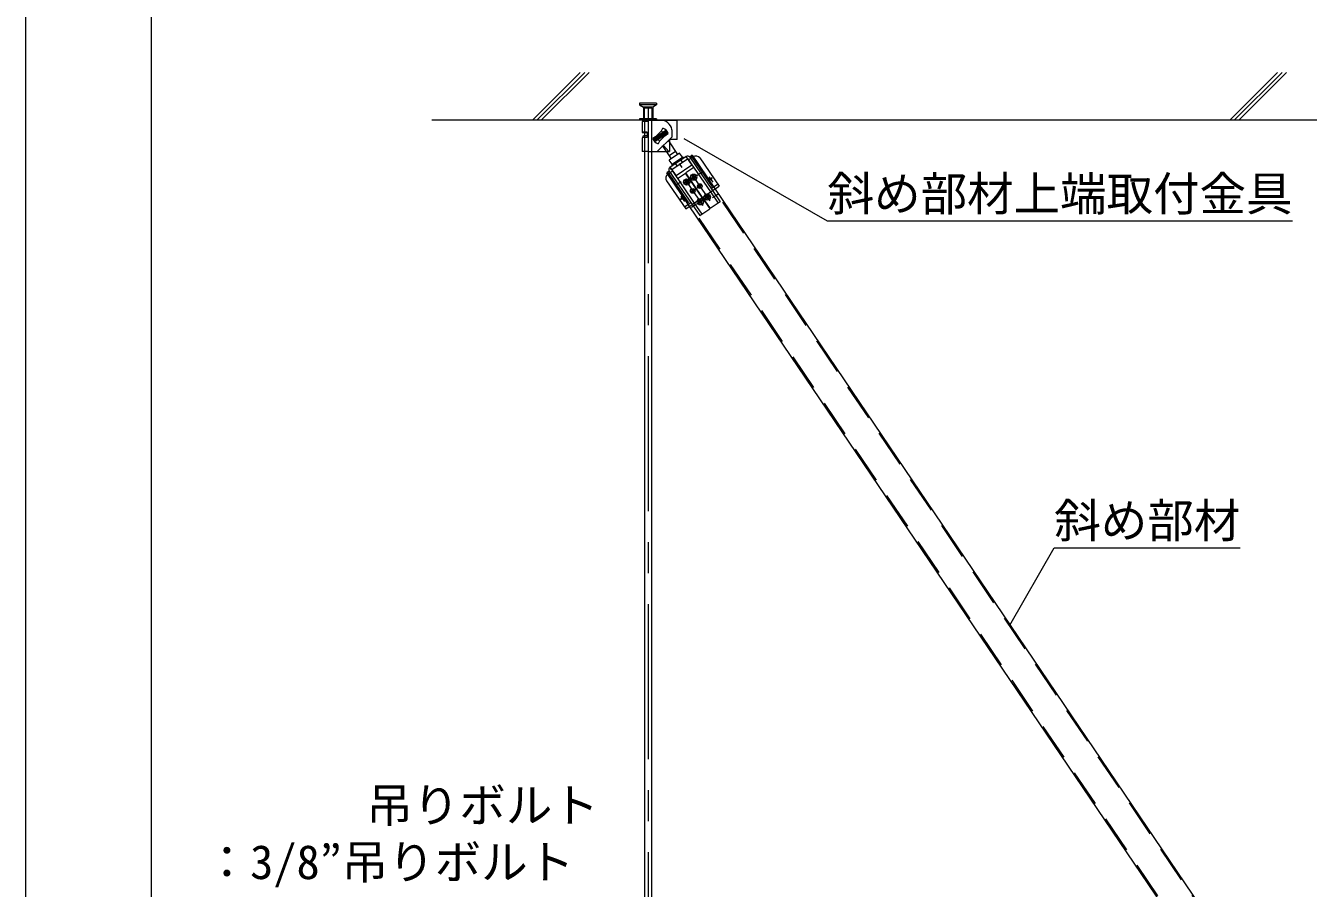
# Model space of a CAD drawing. Units: millimetres, scale not verified. Extents: x -7800 to 7800, y -5578 to 5491.
# Drawn here: x -7800 to -6145, y -3064 to -1951 of the extents above; entities that cross this region are included whole.
import ezdxf
from ezdxf.enums import TextEntityAlignment as Align

# ---------------------------------------------------------------- set-up
doc = ezdxf.new("R2010")
doc.units = ezdxf.units.MM
doc.header["$LTSCALE"] = 40
for name, pattern in [('CHAIN1', [8, 5, -1, 1, -1]), ('DASHED1', [1.8, 1.2, -0.6]), ('DOUBLE_CHAIN1', [8.8, 5, -1, 0.6, -0.6, 0.6, -1])]:
    doc.linetypes.add(name, pattern=pattern)
for name, color, linetype, lineweight in [('2-0_中心線', 4, 'CHAIN1', 9), ('2-1_吊り材', 4, 'Continuous', 9), ('2-4_斜め部材', 3, 'DASHED1', 18), ('2-6_文字', 3, 'Continuous', 18), ('2-9_躯体', 4, 'DASHED1', 9), ('F-2_太線１', 3, 'Continuous', 18)]:
    doc.layers.add(name, color=color, linetype=linetype, lineweight=lineweight)
doc.styles.add('ＭＳ ゴシック', font='')
doc.styles.get('ＭＳ ゴシック').set_extended_font_data('MS Gothic')

msp = doc.modelspace()

# ---------------------------------------------------------------- linework, layer by layer
at = {"layer": '2-0_中心線'}
msp.add_line((-6996.74, -2057.2), (-6996.74, -4062.52), dxfattribs=at)
at = {"layer": '2-1_吊り材', "color": 3, "lineweight": 18}
for p, q in [((-7001.24, -2072.31), (-7001.24, -3969.51)), ((-6992.24, -2072.31), (-6992.24, -3969.51)), ((-7001.24, -2093.81), (-7001.24, -2266.13)), ((-6992.24, -2096.31), (-6992.24, -2266.13))]:
    msp.add_line(p, q, dxfattribs=at)
at = {"layer": '2-4_斜め部材', "linetype": 'Continuous'}
for p, q in [((-6939.7, -2118.06), (-5672.15, -3990.22)), ((-6972.82, -2140.48), (-5705.27, -4012.65))]:
    msp.add_line(p, q, dxfattribs=at)
at = {"layer": '2-4_斜め部材'}
for p, q in [((-6941.02, -2118.95), (-5673.47, -3991.12)), ((-6971.5, -2139.59), (-5703.94, -4011.75))]:
    msp.add_line(p, q, dxfattribs=at)
at = {"layer": '2-6_文字'}
for p, q in [((-7004.44, -2074.62), (-7004.44, -2088.43)), ((-7003.44, -2072.62), (-7003.44, -2074.45)), ((-6999.89, -2072.31), (-7001.88, -2072.31)), ((-7001.24, -2074.83), (-7001.24, -2074.83)), ((-6996.24, -2072.31), (-6999.89, -2072.31)), ((-6996.24, -2072.31), (-6992.24, -2072.31)), ((-6996.24, -2072.62), (-6980.74, -2072.62)), ((-6996.24, -2111.34), (-6996.24, -2074.26)), ((-6990.36, -2096.92), (-6973.63, -2085.6)), ((-6980.74, -2072.62), (-6959.24, -2072.62)), ((-6979.53, -2086.54), (-6977.55, -2083.11)), ((-6973.9, -2086.98), (-6973.63, -2085.6)), ((-6973.63, -2085.6), (-6971.11, -2089.32)), ((-6959.24, -2097.57), (-6959.24, -2072.62)), ((-7004.44, -2095.43), (-7004.44, -2112.88)), ((-7003.44, -2093.22), (-7003.44, -2095.26)), ((-6997.74, -2088.07), (-6997.69, -2095.08)), ((-6987.31, -2094.32), (-6990.74, -2096.3)), ((-6988.97, -2097.19), (-6990.36, -2096.92)), ((-6987.84, -2100.65), (-6990.36, -2096.92)), ((-6988.97, -2097.19), (-6973.9, -2086.98)), ((-6987.57, -2099.26), (-6988.97, -2097.19)), ((-6971.11, -2089.32), (-6987.84, -2100.65)), ((-6987.57, -2099.26), (-6987.84, -2100.65)), ((-6984.87, -2095.92), (-6987.69, -2097.83)), ((-6979.53, -2086.54), (-6987.31, -2094.32)), ((-6986.93, -2092.74), (-6982.8, -2099.14)), ((-6965.73, -2094.09), (-6984.84, -2113.2)), ((-6981.93, -2099.7), (-6983.91, -2103.13)), ((-6980.73, -2093.12), (-6982.8, -2094.52)), ((-6980.73, -2093.12), (-6982.14, -2091.05)), ((-6974.16, -2091.92), (-6981.93, -2099.7)), ((-6980.73, -2093.12), (-6978.66, -2091.72)), ((-6980.73, -2093.12), (-6979.33, -2095.19)), ((-6978.79, -2087.19), (-6974.42, -2093.41)), ((-6976.59, -2090.32), (-6973.78, -2088.41)), ((-6974.16, -2091.92), (-6970.73, -2089.94)), ((-6972.5, -2089.05), (-6971.11, -2089.32)), ((-6970.33, -2099.57), (-6958.55, -2116.96)), ((-6959.24, -2097.57), (-6969.23, -2097.57)), ((-6969.23, -2097.57), (-6969.23, -2113.2)), ((-6967.3, -2097.57), (-6968.31, -2096.67)), ((-6965.72, -2094.08), (-6965.72, -2087.62)), ((-6959.24, -2088.12), (-6959.54, -2088.12)), ((-6959.24, -2097.57), (-6959.24, -2089.12)), ((-6996.24, -2113.2), (-6996.24, -2111.34)), ((-6996.24, -2113.2), (-6969.23, -2113.2)), ((-6978.47, -2105.39), (-6966.83, -2122.57)), ((-6969.76, -2113.2), (-6976.92, -2105.28)), ((-6969.64, -2118.43), (-6961.36, -2112.82)), ((-6956.07, -2115.28), (-6969.32, -2124.25)), ((-6952.48, -2120.58), (-6956.07, -2115.28)), ((-6939.7, -2118.06), (-6943.01, -2120.33)), ((-6965.73, -2129.55), (-6969.32, -2124.25)), ((-6947.46, -2119.5), (-6968.49, -2133.93)), ((-6968.07, -2133.65), (-6960.61, -2144.53)), ((-6965.73, -2129.55), (-6952.48, -2120.58)), ((-6965.7, -2129.58), (-6952.5, -2120.55)), ((-6940.4, -2130.67), (-6960.61, -2144.53)), ((-6956.75, -2128.54), (-6953.16, -2133.84)), ((-6937.67, -2133.77), (-6947.98, -2140.84)), ((-6947.87, -2119.78), (-6940.4, -2130.67)), ((-6945.65, -2122.14), (-6946.06, -2122.42)), ((-6945.65, -2122.14), (-6916.06, -2165.27)), ((-6943.01, -2120.33), (-6913.42, -2163.46)), ((-6938.37, -2119.94), (-6941.71, -2122.23)), ((-6930.03, -2121.49), (-6905.13, -2157.77)), ((-6972.9, -2150.91), (-6948.01, -2187.19)), ((-6969.31, -2138.38), (-6972.68, -2140.69)), ((-6971.35, -2142.56), (-6968.01, -2140.27)), ((-6969.31, -2138.38), (-6939.72, -2181.5)), ((-6968.3, -2139.86), (-6968.01, -2140.27)), ((-6966.67, -2136.57), (-6966.26, -2136.28)), ((-6966.67, -2136.57), (-6937.09, -2179.69)), ((-6965.66, -2138.05), (-6965.37, -2138.46)), ((-6958.7, -2148.19), (-6948.39, -2141.12)), ((-6949.12, -2151.59), (-6949.3, -2152.57)), ((-6949.12, -2151.59), (-6947.84, -2151.83)), ((-6926.78, -2172.62), (-6948.39, -2141.12)), ((-6926.37, -2172.34), (-6947.98, -2140.84)), ((-6947.02, -2150.15), (-6947.26, -2151.43)), ((-6947.02, -2150.15), (-6946.03, -2150.34)), ((-6946.03, -2150.34), (-6946.27, -2151.61)), ((-6940.05, -2145.36), (-6940.23, -2146.35)), ((-6940.23, -2146.35), (-6938.96, -2146.59)), ((-6940.05, -2145.36), (-6938.77, -2145.6)), ((-6938.56, -2147.17), (-6938.8, -2148.45)), ((-6938.8, -2148.45), (-6937.81, -2148.63)), ((-6937.95, -2143.93), (-6938.19, -2145.21)), ((-6937.95, -2143.93), (-6936.96, -2144.11)), ((-6937.57, -2147.36), (-6937.81, -2148.63)), ((-6936.96, -2144.11), (-6937.2, -2145.39)), ((-6936.99, -2146.96), (-6935.71, -2147.2)), ((-6936.81, -2145.97), (-6935.53, -2146.21)), ((-6935.53, -2146.21), (-6935.71, -2147.2)), ((-6949.3, -2152.57), (-6948.03, -2152.81)), ((-6947.63, -2153.39), (-6947.87, -2154.67)), ((-6947.87, -2154.67), (-6946.88, -2154.86)), ((-6946.64, -2153.58), (-6946.88, -2154.86)), ((-6946.06, -2153.18), (-6944.78, -2153.42)), ((-6945.88, -2152.2), (-6944.6, -2152.44)), ((-6944.6, -2152.44), (-6944.78, -2153.42)), ((-6939.03, -2164.05), (-6941.26, -2165.58)), ((-6941.26, -2165.58), (-6938.25, -2165.19)), ((-6939.03, -2164.05), (-6940.76, -2161.97)), ((-6940.21, -2162.63), (-6938.68, -2163.13)), ((-6939.03, -2164.05), (-6938.07, -2161.52)), ((-6939.03, -2164.05), (-6937.5, -2166.28)), ((-6929.96, -2157.82), (-6932.19, -2159.35)), ((-6932.19, -2159.35), (-6929.18, -2158.96)), ((-6929.96, -2157.82), (-6931.69, -2155.75)), ((-6931.13, -2156.41), (-6929.61, -2156.91)), ((-6929.96, -2157.82), (-6928.99, -2155.3)), ((-6929.96, -2157.82), (-6928.43, -2160.05)), ((-6913.42, -2163.46), (-6905.13, -2157.77)), ((-6913.42, -2163.46), (-6903.52, -2177.89)), ((-6948.01, -2187.19), (-6939.72, -2181.5)), ((-6939.72, -2181.5), (-6929.82, -2195.93)), ((-6931.58, -2177.15), (-6931.77, -2178.13)), ((-6931.77, -2178.13), (-6930.49, -2178.37)), ((-6931.58, -2177.15), (-6930.3, -2177.39)), ((-6930.09, -2178.96), (-6930.33, -2180.23)), ((-6930.33, -2180.23), (-6929.35, -2180.42)), ((-6929.48, -2175.71), (-6929.72, -2176.99)), ((-6929.48, -2175.71), (-6928.5, -2175.9)), ((-6929.11, -2179.14), (-6929.35, -2180.42)), ((-6928.5, -2175.9), (-6928.74, -2177.17)), ((-6928.52, -2178.74), (-6927.24, -2178.98)), ((-6928.34, -2177.76), (-6927.06, -2178)), ((-6927.06, -2178), (-6927.24, -2178.98)), ((-6926.78, -2172.62), (-6916.88, -2187.05)), ((-6922.51, -2170.93), (-6922.69, -2171.91)), ((-6922.69, -2171.91), (-6921.42, -2172.15)), ((-6922.51, -2170.93), (-6921.23, -2171.17)), ((-6921.02, -2172.73), (-6921.26, -2174.01)), ((-6921.26, -2174.01), (-6920.27, -2174.19)), ((-6920.41, -2169.49), (-6920.65, -2170.77)), ((-6920.41, -2169.49), (-6919.43, -2169.67)), ((-6920.03, -2172.92), (-6920.27, -2174.19)), ((-6919.43, -2169.67), (-6919.67, -2170.95)), ((-6919.45, -2172.52), (-6918.17, -2172.76)), ((-6919.27, -2171.54), (-6917.99, -2171.77)), ((-6917.99, -2171.77), (-6918.17, -2172.76)), ((-6903.52, -2177.89), (-6916.47, -2186.77)), ((-6929.82, -2195.93), (-6916.88, -2187.05))]:
    msp.add_line(p, q, dxfattribs=at)
at = {"layer": '2-6_文字', "linetype": 'DASHED1'}
for p, q in [((-7001.24, -2072.31), (-7001.24, -2097.31)), ((-7001.24, -2072.85), (-7001.24, -2087.33)), ((-6992.24, -2072.31), (-6992.24, -2097.31)), ((-7001.24, -2093.44), (-7001.23, -2113.12)), ((-6985.94, -2093.93), (-6983.42, -2097.65)), ((-6985.23, -2093.45), (-6982.7, -2097.17)), ((-6978.76, -2089.07), (-6976.24, -2092.8)), ((-6978.05, -2088.59), (-6975.53, -2092.31)), ((-6966.9, -2111.31), (-6966.9, -2111.3)), ((-6966.67, -2136.57), (-6968.49, -2133.93)), ((-6966.26, -2136.28), (-6946.06, -2122.42)), ((-6961.48, -2129.12), (-6959.67, -2131.76)), ((-6954.47, -2124.31), (-6952.66, -2126.95)), ((-6945.65, -2122.14), (-6947.46, -2119.5)), ((-6941.71, -2122.23), (-6944.35, -2124.04)), ((-6968.01, -2140.27), (-6965.37, -2138.46)), ((-6926.37, -2172.34), (-6913.42, -2163.46)), ((-6916.06, -2165.27), (-6906.16, -2179.7)), ((-6915.23, -2160.82), (-6906.94, -2155.13)), ((-6949.82, -2184.55), (-6941.54, -2178.86)), ((-6939.72, -2181.5), (-6926.78, -2172.62)), ((-6937.09, -2179.69), (-6927.19, -2194.12)), ((-6928.59, -2169.98), (-6928.18, -2169.7))]:
    msp.add_line(p, q, dxfattribs=at)
at = {"layer": '2-6_文字', "linetype": 'CHAIN1'}
for p, q in [((-6960.3, -2156.21), (-6953.86, -2151.78)), ((-6950.07, -2154.64), (-6943.47, -2150.11)), ((-6949.45, -2148.86), (-6926.05, -2182.97)), ((-6941.15, -2148.53), (-6934.84, -2144.19)), ((-6940.38, -2142.64), (-6916.98, -2176.75)), ((-6933.23, -2143.7), (-6926.67, -2139.19)), ((-6918.94, -2150.26), (-6913.92, -2146.82)), ((-6918.31, -2145.64), (-6913.36, -2152.85)), ((-6942.15, -2166.19), (-6935.55, -2161.66)), ((-6933.23, -2160.07), (-6926.92, -2155.74)), ((-6913.43, -2172.56), (-6906.87, -2168.05)), ((-6955.32, -2175.23), (-6950.02, -2171.59)), ((-6954.59, -2170.54), (-6949.65, -2177.74)), ((-6940.5, -2185.07), (-6934.06, -2180.64)), ((-6932.53, -2180.2), (-6925.93, -2175.68)), ((-6917.3, -2169.75), (-6924.06, -2174.39))]:
    msp.add_line(p, q, dxfattribs=at)
at = {"layer": '2-6_文字', "color": 7}
for p, q in [((-6530.01, -2724.26), (-6472.46, -2624.58)), ((-6472.46, -2624.58), (-6232.46, -2624.58))]:
    msp.add_line(p, q, dxfattribs=at)
at = {"layer": '2-6_文字'}
for points in [[(-6996.24, -2074.27), (-6997.66, -2074.27), (-6999.04, -2074.29), (-7000.34, -2074.31), (-7001.51, -2074.35), (-7002.52, -2074.39), (-7003.34, -2074.44), (-7003.94, -2074.5), (-7004.31, -2074.56), (-7004.44, -2074.62)], [(-7001.24, -2072.85), (-7000.72, -2072.55), (-7000.34, -2072.33)], [(-6996.24, -2074.26), (-6996.24, -2072.62), (-6996.24, -2072.31)], [(-6997.76, -2088.07), (-6999.13, -2088.09), (-7000.42, -2088.12), (-7001.58, -2088.15), (-7002.58, -2088.2), (-7003.39, -2088.25), (-7003.98, -2088.31), (-7004.33, -2088.37), (-7004.44, -2088.43), (-7004.3, -2088.49), (-7003.91, -2088.55), (-7003.29, -2088.61), (-7002.46, -2088.66), (-7001.43, -2088.7), (-7000.25, -2088.74), (-6998.95, -2088.76), (-6997.75, -2088.78)], [(-6997.71, -2095.08), (-6999.08, -2095.1), (-7000.38, -2095.12), (-7001.54, -2095.16), (-7002.55, -2095.2), (-7003.36, -2095.26), (-7003.96, -2095.31), (-7004.32, -2095.37), (-7004.44, -2095.43)], [(-7001.24, -2093.44), (-7000.72, -2093.14), (-7000.34, -2092.92)], [(-6997.76, -2088.22), (-6998.56, -2088.23), (-6999.3, -2088.25), (-6999.94, -2088.28), (-7000.46, -2088.31), (-7000.86, -2088.34), (-7001.12, -2088.38), (-7001.23, -2088.42), (-7001.19, -2088.46), (-7001, -2088.49), (-7000.67, -2088.53), (-7000.2, -2088.56), (-6999.6, -2088.59), (-6998.91, -2088.61), (-6998.14, -2088.63), (-6997.75, -2088.63)], [(-6973.9, -2086.98), (-6972.5, -2089.05), (-6987.57, -2099.26)], [(-6959.54, -2088.12), (-6959.54, -2089.12), (-6959.24, -2089.12)], [(-6926.78, -2172.62), (-6926.37, -2172.34), (-6916.47, -2186.77)]]:
    msp.add_lwpolyline(points, dxfattribs=at)
at = {"layer": '2-6_文字', "color": 7}
msp.add_lwpolyline([(-6165.04, -2202.87), (-6765.04, -2202.87), (-6950.24, -2096.6)], dxfattribs=at)
at = {"layer": '2-6_文字', "linetype": 'DOUBLE_CHAIN1'}
msp.add_lwpolyline([(-6996.24, -2113.2), (-6997.66, -2113.19), (-6999.04, -2113.18), (-7000.34, -2113.15), (-7001.51, -2113.12), (-7002.52, -2113.07), (-7003.34, -2113.02), (-7003.94, -2112.96), (-7004.43, -2112.88)], dxfattribs=at)
at = {"layer": '2-6_文字'}
for centre, radius in [((-6946.95, -2152.5), 4), ((-6946.95, -2152.5), 2.25), ((-6937.88, -2146.28), 4), ((-6937.88, -2146.28), 2.25), ((-6916.35, -2148.49), 1.5), ((-6939.03, -2164.05), 3), ((-6939.03, -2164.05), 3), ((-6939.03, -2164.05), 2.7), ((-6929.96, -2157.82), 3), ((-6929.96, -2157.82), 3), ((-6929.96, -2157.82), 2.7), ((-6920.34, -2171.84), 4), ((-6952.63, -2173.38), 1.5), ((-6929.41, -2178.07), 4), ((-6929.41, -2178.06), 2.25), ((-6920.34, -2171.84), 2.25)]:
    msp.add_circle(centre, radius, dxfattribs=at)
for centre, radius, start, end in [((-6998.06, -2113.15), 40.88, 92.5588, 97.55402), ((-6980.72, -2087.62), 15, 10.54723, 89.99998), ((-6980.73, -2093.12), 10.5, 17.62668, 72.37388), ((-6980.72, -2087.62), 15, 0, 10.54723), ((-6998.93, -2123.75), 30.86, 87.75647, 98.39833), ((-6980.73, -2093.12), 10.5, 197.62581, 252.37382), ((-6934.97, -2124.88), 6, 34.45432, 124.45432), ((-6966.67, -2136.57), 3.2, 124.45432, 214.45432), ((-6965.14, -2130.41), 1, 124.37015, 304.37015), ((-6951.93, -2121.37), 1, 304.37015, 124.37015), ((-6945.65, -2122.14), 3.2, 34.45432, 124.45432), ((-6967.96, -2147.51), 6, 124.45432, 214.45432), ((-6947.75, -2151.34), 0.5, 259.37013, 349.37015), ((-6945.78, -2151.7), 0.5, 169.37015, 259.37015), ((-6939.05, -2147.08), 0.5, 349.37015, 79.37013), ((-6938.68, -2145.11), 0.5, 259.37013, 349.37015), ((-6937.08, -2147.45), 0.5, 79.37015, 169.37015), ((-6936.71, -2145.48), 0.5, 169.37015, 259.37015), ((-6948.12, -2153.3), 0.5, 349.37015, 79.37013), ((-6946.15, -2153.67), 0.5, 79.37015, 169.37015), ((-6930.58, -2178.86), 0.5, 349.37015, 79.37013), ((-6930.21, -2176.9), 0.5, 259.37013, 349.37015), ((-6928.61, -2179.23), 0.5, 79.37015, 169.37015), ((-6928.24, -2177.27), 0.5, 169.37015, 259.37015), ((-6921.51, -2172.64), 0.5, 349.37015, 79.37013), ((-6921.14, -2170.67), 0.5, 259.37013, 349.37015), ((-6919.54, -2173.01), 0.5, 79.37015, 169.37015), ((-6919.17, -2171.04), 0.5, 169.37015, 259.37015)]:
    msp.add_arc(centre, radius, start, end, dxfattribs=at)
at = {"layer": '2-9_躯体', "color": 7, "linetype": 'Continuous', "lineweight": 18}
for p, q in [((-7084.21, -2011.11), (-7145.4, -2072.31)), ((-7078.48, -2011.05), (-7139.74, -2072.31)), ((-7072.83, -2011.05), (-7134.09, -2072.31)), ((-6184.21, -2011.11), (-6245.4, -2072.31)), ((-6178.48, -2011.05), (-6239.74, -2072.31)), ((-6172.83, -2011.05), (-6234.09, -2072.31)), ((-7275.7, -2072.31), (-4933.64, -2072.31))]:
    msp.add_line(p, q, dxfattribs=at)
at = {"layer": '2-9_躯体'}
for p, q in [((-6985.74, -2050.81), (-7007.74, -2050.81)), ((-7007.74, -2050.81), (-7007.74, -2052.81)), ((-6985.74, -2050.81), (-6985.74, -2052.81)), ((-6985.74, -2052.81), (-7007.74, -2052.81)), ((-7007.74, -2052.81), (-7002.74, -2055.81)), ((-6990.74, -2055.81), (-7002.74, -2055.81)), ((-7002.74, -2055.81), (-7002.74, -2070.81)), ((-7001.74, -2057.31), (-7001.24, -2057.31)), ((-7001.74, -2057.31), (-7001.74, -2072.31)), ((-6991.74, -2057.31), (-7001.24, -2057.31)), ((-6991.74, -2057.31), (-6991.74, -2072.31)), ((-6985.74, -2052.81), (-6990.74, -2055.81)), ((-6990.74, -2055.81), (-6990.74, -2070.81)), ((-6985.74, -2070.81), (-7007.74, -2070.81)), ((-7007.74, -2070.81), (-7007.74, -2072.31)), ((-6985.74, -2070.81), (-6985.74, -2072.31))]:
    msp.add_line(p, q, dxfattribs=at)
at = {"layer": 'F-2_太線１'}
for p, q in [((-7800, 5485.15), (-7800, -5514.85)), ((-7638.18, 1696.25), (-7638.18, -4783.77))]:
    msp.add_line(p, q, dxfattribs=at)

# ---------------------------------------------------------------- texts
at = {"layer": '2-6_文字', "color": 7, "style": 'ＭＳ ゴシック'}
for s, p in [('斜め部材上端取付金具', (-6765.04, -2202.87)), ('斜め部材', (-6472.46, -2624.58)), ('吊りボルト', (-7360.29, -2991.74)), ('：3/8”吊りボルト', (-7570.29, -3065.11))]:
    msp.add_text(s, height=43.99, dxfattribs=at).set_placement(p, align=Align.BOTTOM_LEFT)

doc.saveas('drawing.dxf')
